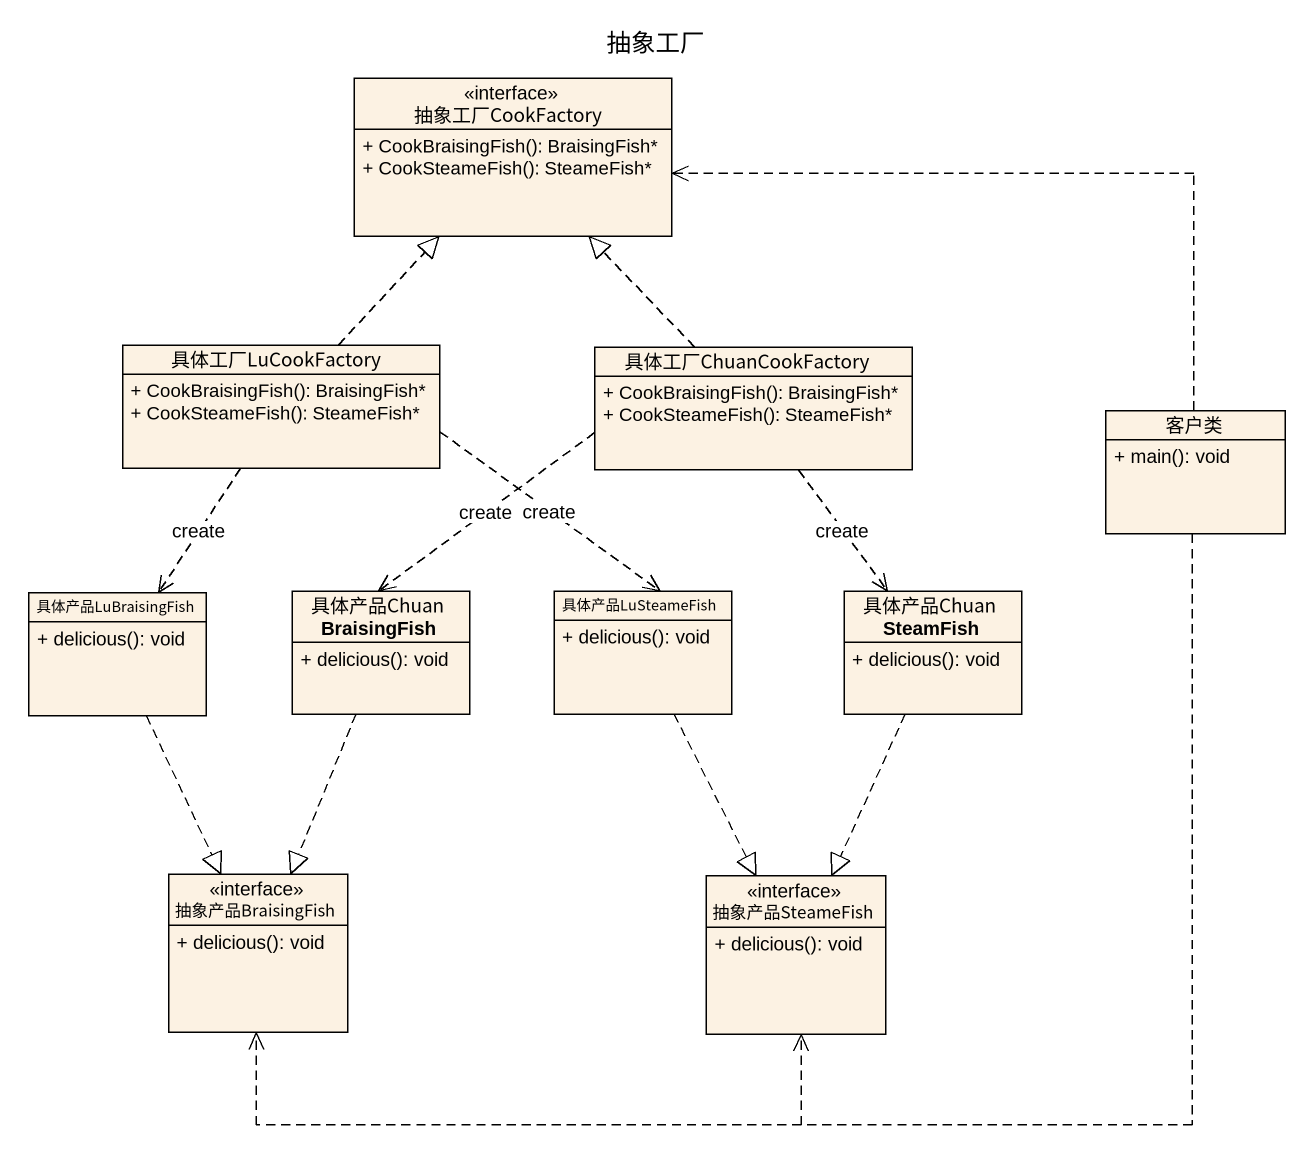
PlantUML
@startuml
title 抽象工厂
hide circle
hide empty members
skinparam classAttributeIconSize 0
interface 抽象工厂CookFactory {
  + CookBraisingFish(): BraisingFish*
  + CookSteameFish(): SteameFish*
}
class 具体工厂LuCookFactory {
  + CookBraisingFish(): BraisingFish*
  + CookSteameFish(): SteameFish*
}
class 具体工厂ChuanCookFactory {
  + CookBraisingFish(): BraisingFish*
  + CookSteameFish(): SteameFish*
}
class 客户类 {
  + main(): void
}
class 具体产品LuBraisingFish {
  + delicious(): void
}
class 具体产品ChuanBraisingFish {
  + delicious(): void
}
class 具体产品LuSteameFish {
  + delicious(): void
}
class 具体产品ChuanSteamFish {
  + delicious(): void
}
interface 抽象产品BraisingFish {
  + delicious(): void
}
interface 抽象产品SteameFish {
  + delicious(): void
}
具体工厂LuCookFactory .up.|> 抽象工厂CookFactory
具体工厂LuCookFactory ..> 具体产品LuBraisingFish : create
具体工厂LuCookFactory ..> 具体产品LuSteameFish : create
具体工厂ChuanCookFactory .up.|> 抽象工厂CookFactory
具体工厂ChuanCookFactory ..> 具体产品ChuanBraisingFish : create
具体工厂ChuanCookFactory ..> 具体产品ChuanSteamFish : create
客户类 .left.> 抽象工厂CookFactory
客户类 .left.> 抽象产品BraisingFish
客户类 ..> 抽象产品SteameFish
具体产品LuBraisingFish ..|> 抽象产品BraisingFish
具体产品ChuanBraisingFish ..|> 抽象产品BraisingFish
具体产品LuSteameFish ..|> 抽象产品SteameFish
具体产品ChuanSteamFish ..|> 抽象产品SteameFish
@enduml
